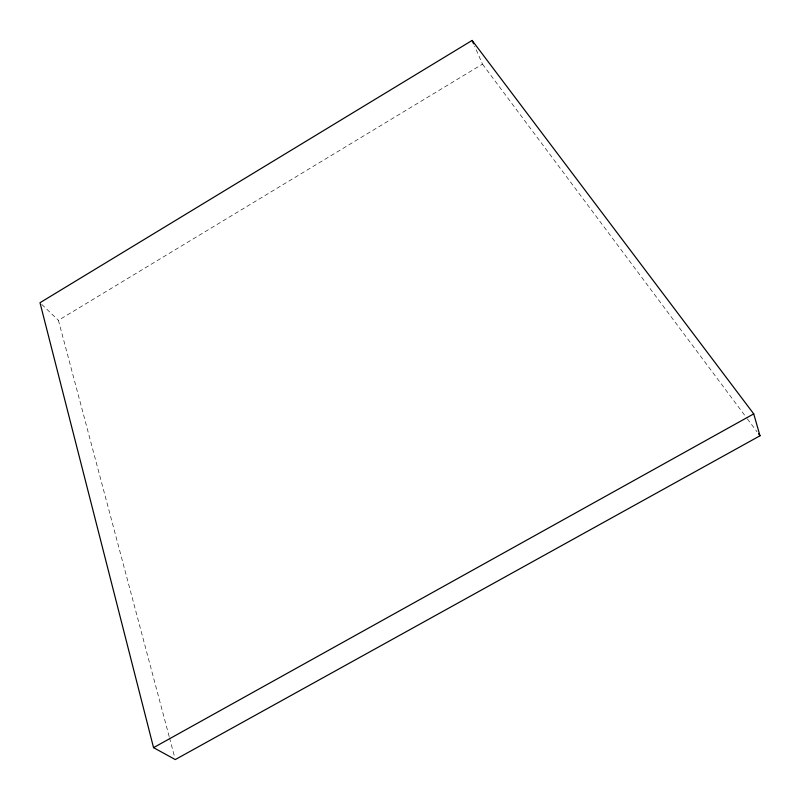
<?xml version="1.0" encoding="UTF-8"?>
<svg xmlns="http://www.w3.org/2000/svg" width="800" height="800" viewBox="0 0 800 800"><rect width="100%" height="100%" fill="white"/><g stroke="black" fill="none" stroke-linecap="round" stroke-linejoin="round"><path stroke-width="0.6" stroke-dasharray="4 3" d="M169.19 736.64L58.41 320.32L482.48 64.14L474.59 46.08M41.75 304.4L58.41 320.32M482.48 64.14L746.57 417.8M747.32 418.8L757.02 431.79M169.51 737.85L174.64 757.15"/><path stroke-width="1.2" d="M472.12 40.43L40 302.72L153.55 747.65L175.29 759.57L760 435.78L753.73 413.88L472.12 40.43L473.6 43.82M153.55 747.65L753.73 413.88M758.51 433.79L760 435.78"/></g></svg>
